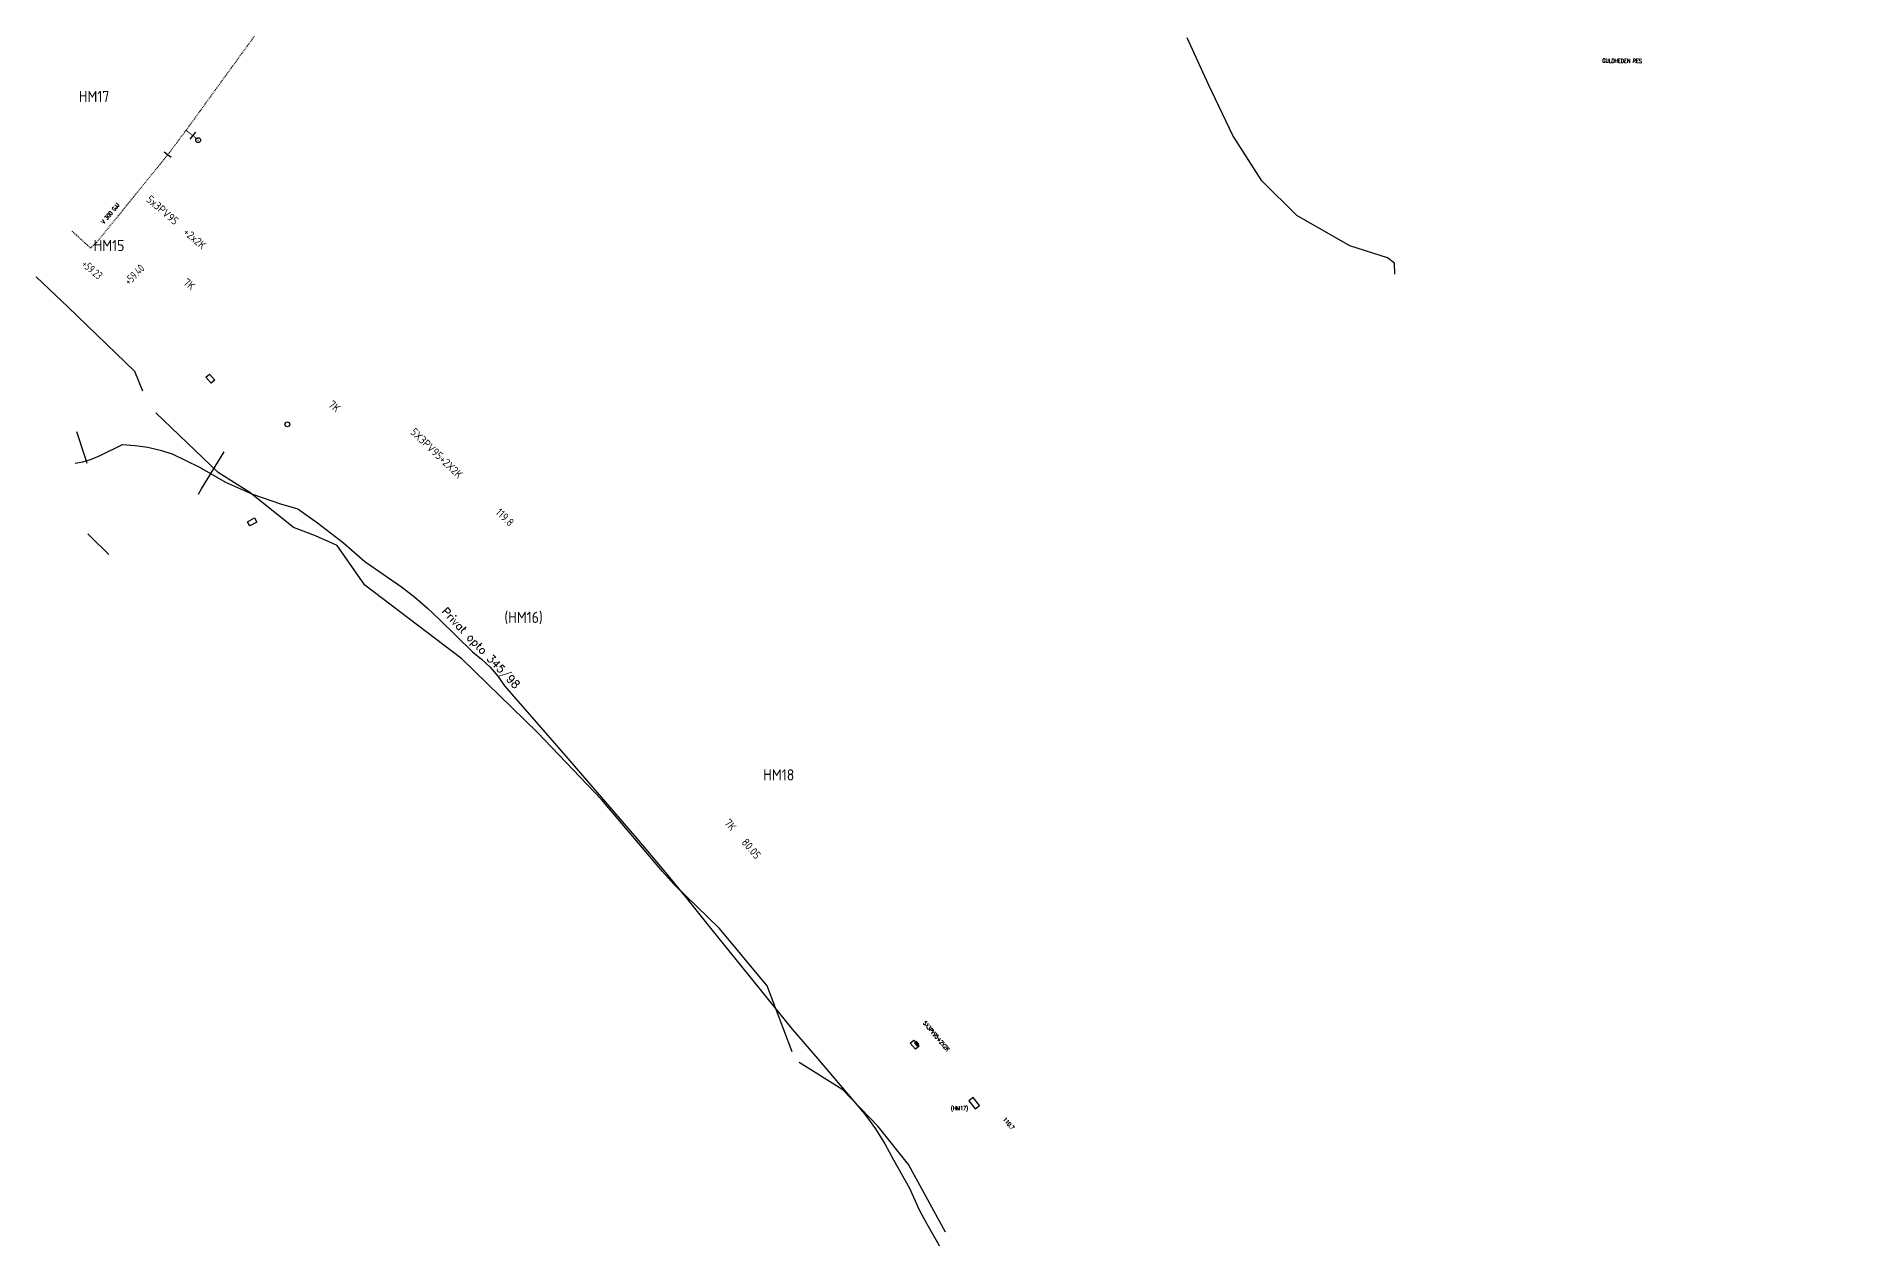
# Model space of a CAD drawing. Header units: metres. Extents: x 148031 to 148802, y 6395342 to 6395682.
# Drawn here: x 148031.3 to 148257.3, y 6395521.7 to 6395672 of the extents above; entities that cross this region are included whole.
import ezdxf
from ezdxf.enums import TextEntityAlignment as Align

# ---------------------------------------------------------------- set-up
doc = ezdxf.new("R2010")
doc.units = ezdxf.units.M
doc.linetypes.add('HIDDEN2', pattern=[0.1875, 0.125, -0.0625])
for name, color, linetype in [('M-BEF-BRUNNAR-INMÄTT', 4, 'Continuous'), ('M-BEF-BRUNNAR-VA-INFO', 4, 'Continuous'), ('M-BEF-BRUNNAR-VA-TEXT', 4, 'Continuous'), ('M-BEF-EL-INFO', 4, 'Continuous'), ('M-BEF-OPTO', 4, 'OPTOKABEL'), ('M-BEF-OPTO-TEXT', 1, 'Continuous'), ('M-BEF-TELE-TEXT', 1, 'Continuous'), ('M-BEF-VA-V', 4, 'HIDDEN2'), ('M-BEF-VA-V-AV', 4, 'Continuous'), ('M-BEF-VA-V-TEXT', 4, 'HIDDEN2')]:
    doc.layers.add(name, color=color, linetype=linetype)
doc.styles.add('ISO', font='iso.shx', dxfattribs={"height": 2.5})
doc.styles.add('ROMANS', font='romans')
doc.styles.add('SIMPLEX8', font='simplex.shx', dxfattribs={"width": 0.8})
doc.linetypes.add('OPTOKABEL', pattern='A,0.5,-0.2,["OP",Standard,S=0.1,R=0,X=-0.1,Y=-0.05],-0.2', length=0.9)

# ---------------------------------------------------------------- blocks, each defined once
blk = doc.blocks.new('VENTIL')
at = {"color": 0}
blk.add_line((0, -0.55), (0, 0.55), dxfattribs=at)
blk = doc.blocks.new('PRI_T_BRUNN')
blk.add_circle((0, 0), 0.3)
blk = doc.blocks.new('PRI_T_RÄNNSTEN')
blk.add_lwpolyline([(-0.5, 0.3), (0.5, 0.3), (0.5, -0.3), (-0.5, -0.3)], close=True)
blk = doc.blocks.new('BRUNN')
blk.add_circle((0, 0), 0.5)
blk = doc.blocks.new('*U11')
blk.add_hatch(color=256).paths.add_polyline_path([(-0.25, 0.3), (0.25, 0), (0.25, 0.3)])
blk.add_line((0.25, 0), (-0.25, 0.3))
at = {"flags": 128}
blk.add_lwpolyline([(-0.25, 0.3), (-0.25, 0), (0.25, 0), (0.25, 0.3)], close=True, dxfattribs=at)

msp = doc.modelspace()

# ---------------------------------------------------------------- linework, layer by layer
at = {"layer": 'M-BEF-BRUNNAR-INMÄTT'}
msp.add_lwpolyline([(148147.83, 6395538.96), (148148.61, 6395537.97), (148149.14, 6395538.39), (148148.36, 6395539.38)], close=True, dxfattribs=at)
at = {"layer": 'M-BEF-EL-INFO', "linetype": 'Continuous'}
for p, q in [((148036.32, 6395622.57), (148037.3, 6395619.53)), ((148037.3, 6395619.53), (148037.59, 6395618.63)), ((148051.94, 6395615.41), (148054.74, 6395620.03)), ((148051.54, 6395614.74), (148051.94, 6395615.41)), ((148037.73, 6395609.78), (148038.06, 6395609.46)), ((148038.06, 6395609.46), (148040.33, 6395607.21))]:
    msp.add_line(p, q, dxfattribs=at)
at = {"layer": 'M-BEF-OPTO', "ltscale": 5, "flags": 128}
for points in [[(148201.04, 6395642.23), (148201.01, 6395643.6), (148200.15, 6395644.28), (148195.42, 6395645.77), (148188.82, 6395649.56), (148184.42, 6395653.91), (148180.83, 6395659.57), (148177.78, 6395665.95), (148175.1, 6395671.78)], [(148036.14, 6395618.61), (148037.09, 6395618.81), (148038.2, 6395619.14), (148039.28, 6395619.57), (148042.05, 6395620.94), (148043.64, 6395620.85), (148045.21, 6395620.63), (148046.76, 6395620.27), (148048.27, 6395619.78), (148051.68, 6395618.11), (148054.91, 6395616.27), (148058.29, 6395614.74), (148061.8, 6395613.53), (148063.97, 6395612.92), (148066.41, 6395611.19), (148069.68, 6395608.68), (148072.32, 6395606.35), (148076.92, 6395603.18), (148078.58, 6395601.89), (148080.18, 6395600.51), (148081.71, 6395599.07), (148085.79, 6395595.06), (148086.93, 6395594.14), (148088, 6395593.12), (148088.96, 6395592.01), (148089.81, 6395590.81), (148097.7, 6395581.71), (148106.32, 6395571.74), (148109.44, 6395568.03), (148112.52, 6395564.29), (148115.54, 6395560.51), (148125.76, 6395547.91), (148128.64, 6395544.55), (148134.83, 6395537.27), (148136.15, 6395535.46), (148137.34, 6395533.57), (148138.41, 6395531.6), (148140.39, 6395528.05), (148141.63, 6395525.32), (148142.36, 6395523.96), (148143.12, 6395522.61), (148143.89, 6395521.27), (148146.45, 6395516.44), (148151.22, 6395510.51), (148153.91, 6395506.69), (148155.11, 6395505.28), (148155.69, 6395505.01), (148156.3, 6395504.8), (148156.92, 6395504.63), (148157.55, 6395504.52), (148157.67, 6395504.51), (148157.78, 6395504.49), (148157.89, 6395504.46), (148158, 6395504.42), (148158.11, 6395504.38), (148158.21, 6395504.32), (148158.3, 6395504.25), (148158.39, 6395504.18), (148162, 6395499.42), (148162.11, 6395499.26), (148162.2, 6395499.08), (148162.27, 6395498.9), (148162.32, 6395498.71), (148162.36, 6395498.52), (148162.38, 6395498.32), (148162.38, 6395498.12), (148162.36, 6395497.93), (148162.33, 6395497.74), (148162.29, 6395497.48), (148162.28, 6395497.23), (148162.29, 6395496.97), (148162.33, 6395496.72), (148162.38, 6395496.47), (148162.45, 6395496.23), (148163.75, 6395494.95), (148164.88, 6395493.12), (148166.14, 6395491.38), (148167.51, 6395489.73), (148174.17, 6395482.53), (148175.79, 6395480.72), (148177.59, 6395478.14), (148181.33, 6395472.83), (148186.55, 6395465.29), (148187.42, 6395464.05), (148188.16, 6395462.73), (148188.78, 6395461.34), (148189.26, 6395459.9), (148189.94, 6395458.27), (148190.76, 6395456.69), (148191.7, 6395455.19), (148198.35, 6395445.86), (148200.21, 6395443.79), (148203.96, 6395440.19), (148207.34, 6395436.23), (148210.31, 6395431.97), (148215.3, 6395424.72), (148222.17, 6395414.66), (148224.08, 6395411.85), (148225.93, 6395409), (148227.74, 6395406.12), (148238.41, 6395389.94), (148246.56, 6395377.59), (148249.24, 6395373.88), (148251.87, 6395370.14), (148254.45, 6395366.37), (148260.38, 6395358.83), (148262.13, 6395356.28), (148264.37, 6395353.91), (148273.23, 6395344.28)]]:
    msp.add_lwpolyline(points, dxfattribs=at)
at = {"layer": 'M-BEF-OPTO', "ltscale": 5}
for points in [[(148044.6, 6395627.61), (148043.61, 6395630.08), (148035.26, 6395638.12), (148031.27, 6395641.91)], [(148125.75, 6395545.08), (148122.61, 6395553.34), (148116.67, 6395560.47), (148110.98, 6395565.97), (148109.54, 6395567.59), (148101.93, 6395576.6), (148093.9, 6395584.97), (148084.48, 6395594.19), (148072.32, 6395603.39), (148068.89, 6395608.32), (148066.16, 6395609.56), (148063.41, 6395610.59), (148057.96, 6395614.95), (148053.99, 6395617.45), (148046.21, 6395624.92)], [(148144.92, 6395522.56), (148140.28, 6395530.99), (148136.5, 6395535.75), (148132.07, 6395540.35), (148126.61, 6395543.74)]]:
    msp.add_lwpolyline(points, dxfattribs=at)
at = {"layer": 'M-BEF-VA-V', "ltscale": 0.8}
for points in [[(148058.53, 6395671.97), (148050, 6395660.22), (148047.71, 6395657.16)], [(148050, 6395660.22), (148050.82, 6395659.55), (148051.51, 6395658.98)], [(148047.71, 6395657.16), (148038.85, 6395646.24)], [(148038.85, 6395646.24), (148038.07, 6395645.5), (148035.77, 6395647.59)]]:
    msp.add_lwpolyline(points, dxfattribs=at)

# ---------------------------------------------------------------- block references
at = {"layer": 'M-BEF-BRUNNAR-INMÄTT', "rotation": 129.4507467048537}
msp.add_blockref('*U11', (148141.41, 6395546.21), dxfattribs=at)
at = {"layer": 'M-BEF-BRUNNAR-VA-INFO', "xscale": 0.6, "yscale": 0.6, "zscale": 0.6}
msp.add_blockref('BRUNN', (148051.51, 6395658.98), dxfattribs=at)
at = {"layer": 'M-BEF-BRUNNAR-VA-INFO', "lineweight": -3}
for p, rotation in [((148053.03, 6395629.18), 309.4108993461691), ((148058.27, 6395611.28), 28.47599950834136), ((148141.04, 6395545.97), 131.7779952044528)]:
    msp.add_blockref('PRI_T_RÄNNSTEN', p, dxfattribs=dict(at, rotation=rotation))
msp.add_blockref('PRI_T_BRUNN', (148062.66, 6395623.48), dxfattribs=at)
at = {"layer": 'M-BEF-VA-V-AV'}
for p, rotation in [((148050.82, 6395659.55), 141.0820788918439), ((148047.71, 6395657.16), 53.84097762333609)]:
    msp.add_blockref('VENTIL', p, dxfattribs=dict(at, rotation=rotation))

# ---------------------------------------------------------------- texts
at = {"layer": 'M-BEF-BRUNNAR-VA-TEXT', "style": 'ISO', "width": 0.8}
for s, rotation, p in [('+59.23', 319.5995, (148036.86, 6395643.33)), ('+59.40', 45.8372, (148042.9, 6395640.8))]:
    msp.add_text(s, height=1, rotation=rotation, dxfattribs=at).set_placement(p)
at = {"layer": 'M-BEF-OPTO-TEXT', "style": 'ROMANS'}
msp.add_text('Privat opto 345/98', height=1, rotation=313.7412, dxfattribs=at).set_placement((148081.87, 6395600.03))
at = {"layer": 'M-BEF-TELE-TEXT', "linetype": 'Continuous', "lineweight": -3, "style": 'ISO'}
for s, p in [('HM17', (148036.59, 6395663.74)), ('HM15', (148038.44, 6395645.12)), ('(HM16)', (148089.78, 6395598.66)), ('HM18', (148122.12, 6395578.98))]:
    msp.add_text(s, height=1.4, dxfattribs=at).set_placement(p)
for s, rotation, p in [('5x3PV95', 319.1089, (148044.94, 6395651.43)), ('+2x2K', 319.1089, (148049.55, 6395647.35)), ('7K', 322.3217, (148049.55, 6395641.01)), ('7K', 319.6561, (148067.7, 6395625.79)), ('5X3PV95+2X2K', 316.42, (148077.95, 6395622.39)), ('119.8', 316.41, (148088.59, 6395612.37)), ('7K', 310.6343, (148117.2, 6395573.63))]:
    msp.add_text(s, height=1, rotation=rotation, dxfattribs=at).set_placement(p)
msp.add_text('80.05', height=1, rotation=310.6375, dxfattribs=at).set_placement((148120.1, 6395571.85), align=Align.TOP_LEFT)
at = {"layer": 'M-BEF-TELE-TEXT', "linetype": 'Continuous', "lineweight": -3, "style": 'SIMPLEX8', "width": 0.8}
for s, p in [('5X3PV95+2X2K', (148142.06, 6395548.66)), ('110.7', (148152.07, 6395536.61))]:
    msp.add_text(s, height=0.5, rotation=310.37, dxfattribs=at).set_placement(p)
msp.add_text('(HM17)', height=0.5, dxfattribs=at).set_placement((148145.58, 6395537.79))
at = {"layer": 'M-BEF-VA-V-TEXT', "style": 'SIMPLEX8', "width": 0.8}
for s, rotation, p in [('GULDHEDEN RES', 359.4136, (148226.98, 6395668.67)), ('V 300 GJJ ', 50.4409, (148039.73, 6395648.48))]:
    msp.add_text(s, height=0.5, rotation=rotation, dxfattribs=at).set_placement(p)

doc.saveas('drawing.dxf')
